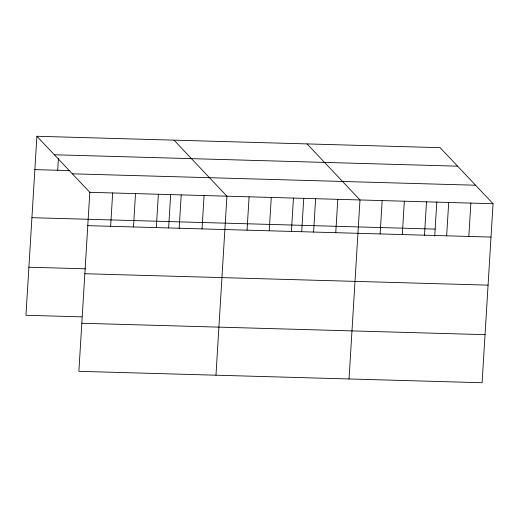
<?xml version="1.0" encoding="UTF-8"?>
<svg xmlns="http://www.w3.org/2000/svg" width="519" height="519" viewBox="0 0 519 519"><rect width="100%" height="100%" fill="white"/><g stroke="black" fill="none" stroke-linecap="round" stroke-linejoin="round"><path stroke-width="0.78" d="M36.901 136.27L89.819 192.309L78.875 371.325L482.099 382.73L493.05 203.72L440.125 147.675L36.901 136.27L25.95 315.28L81.892 316.862M57.706 170.271L58.439 158.36M110.631 226.31L112.668 192.958M133.48 226.959L135.517 193.606M156.329 227.601L158.373 194.249M168.63 227.86L170.68 194.333M179.178 228.25L181.222 194.897M202.027 228.898L204.071 195.546M215.969 375.198L226.92 196.188L173.995 140.149M247.057 230.17L249.094 196.818M269.231 230.799L271.275 197.447M291.412 231.422L293.449 198.07M301.695 231.623L303.751 198.096M313.586 232.051L315.63 198.699M335.767 232.681L337.804 199.328M349.034 378.967L359.985 199.951L307.06 143.912M380.122 233.933L382.159 200.581M402.303 234.562L404.34 201.21M424.477 235.191L426.514 201.839M434.714 236.171L436.816 201.859M446.658 235.814L448.695 202.462M468.832 236.443L470.869 203.091M54.365 154.766L457.589 166.171M34.857 169.622L69.527 170.602M72.355 173.82L475.586 185.225M89.819 192.309L493.05 203.72M31.919 217.688L435.149 229.1M87.782 225.661L491.013 237.073M28.889 267.214L85.622 268.823M84.844 273.734L488.068 285.139M81.814 323.253L485.038 334.664"/></g></svg>
